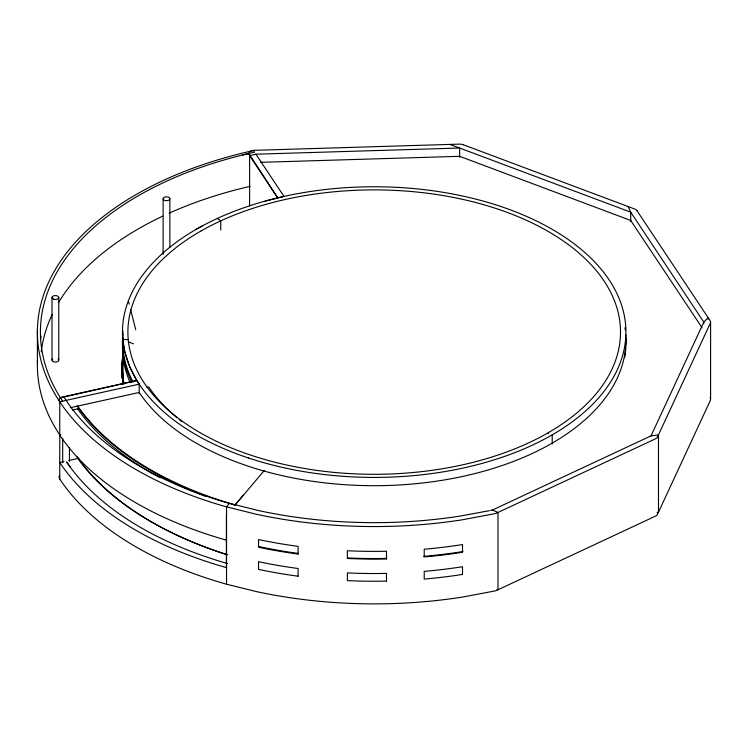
<?xml version="1.0" encoding="UTF-8"?>
<svg xmlns="http://www.w3.org/2000/svg" width="748" height="748" viewBox="0 0 748 748"><rect width="100%" height="100%" fill="white"/><g stroke="black" fill="none" stroke-linecap="round" stroke-linejoin="round"><path stroke-width="1.12" d="M496.953 589.312L497.981 589.77L497.981 512.455L492.493 509.996L651.022 435.878L703.812 322.117L708.122 317.713L708.122 319.256M657.473 437.047L710.348 323.127A6.629 3.833 0 0 0 710.254 320.864L637.025 210.768M657.473 514.372L710.348 400.451A6.629 3.833 0 0 0 710.254 398.188L710.002 397.852M59.382 475.99L59.008 477.364L59.756 479.103A336.824 194.461 0 0 0 226.541 584.197L256.499 591.621A336.824 194.461 0 0 0 417.262 602.28L421.9 601.916A336.824 194.461 0 0 0 462.516 597.072L494.914 590.957A6.741 3.89 0 0 0 496.747 590.35L655.276 516.232A6.629 3.833 0 0 0 657.501 514.372M489.444 510.66L460.703 515.989A330.064 190.562 0 0 1 258.864 510.641L229.505 503.367L226.541 506.873L226.541 584.197M234.433 505.611L243.203 495.232M234.732 505.461L264.25 470.529M139.203 393.841L139.203 384.173L136.781 380.526L63.645 396.739C61.168 396.851 57.372 399.039 59.756 401.779L59.756 479.103M196.21 229.327L202.493 225.831M265.26 201.081L283.997 196.415L255.919 154.191L249.608 155.593C246.625 151.722 252.6 149.862 255.573 150.292L459.562 144.121A6.629 3.833 0 0 1 463.321 144.747M242.492 155.014L248.785 153.499L277.686 197.818L249.608 155.593L249.608 205.934M60.429 397.824L136.781 380.526L129.703 366.651L124.823 351.841L122.831 339.657L128.235 339.489M59.756 401.779L139.203 384.173M146.935 387.342L148.768 386.94A251.721 145.327 0 0 0 176.799 417.58M70.639 407.651L139.203 392.457A251.721 145.327 0 0 0 424.995 482.712A251.721 145.327 0 0 0 625.73 334.59M72.472 410.007L78.867 408.595M60.812 434.682L59.756 434.925A336.824 194.461 0 0 1 37.512 359.76M63.963 461.6L59.756 462.535A336.824 194.461 0 0 0 226.541 567.629M68.807 460.525L78.867 458.3M492.249 510.052L491.595 510.192M491.352 510.248L490.753 510.379M651.022 435.878L658.483 434.887L658.483 512.212L657.081 512.399M255.919 154.191L459.637 148.029L630.714 212.17L703.812 322.117L703.812 323.669M260.556 162.335L459.637 156.313L630.714 220.454L702.101 327.83M122.831 378.357L122.158 378.376L122.158 376.721L122.831 376.702A251.721 145.327 0 0 1 122.981 360.012M449.698 144.42L459.637 148.029L459.637 157.332M463.321 144.757L634.631 208.991A6.629 3.833 0 0 1 637.044 210.768M128.189 341.752L133.546 343.846M217.341 218.435L220.744 220.866L220.744 230.038M70.134 466.958L66.796 462.227M63.645 396.739L70.134 406.201A330.064 190.562 0 0 0 229.505 503.367M628.03 206.513L630.714 212.17L630.714 221.483M128.385 300.808L129.236 304.146M130.648 309.7L135.734 329.69M710.591 322.715L710.591 398.441M552.202 434.859L552.202 444.003M548.368 432.643L548.368 433.681M226.401 515.12L226.401 567.582M169.871 198.744A3.385 1.954 0 0 1 164.803 200.436A3.385 1.954 0 0 1 164.803 197.061A3.385 1.954 0 0 1 169.871 198.744L169.871 247.42M163.111 198.744L163.111 254.367M122.831 339.657L122.831 383.995M69.452 447.575L69.452 461.479M62.682 438.309L62.682 462.638M58.774 297.517L58.774 360.097M52.014 297.517L52.014 360.097M37.4 330.064L37.4 363.201M122.158 378.376A252.394 145.72 0 0 1 122.878 357.394M122.158 376.721A252.394 145.72 0 0 1 122.878 355.739M123.551 384.079A251.721 145.327 0 0 1 122.579 366.894M62.58 401.152A333.795 192.713 0 0 1 254.582 152.181L253.497 150.544A336.824 194.461 0 0 0 37.699 323.604A336.824 194.461 0 0 0 226.541 506.873L256.499 514.297A336.824 194.461 0 0 0 417.262 524.965L421.9 524.6A336.824 194.461 0 0 0 462.516 519.757L494.914 513.642A6.741 3.89 0 0 0 496.747 513.035L655.276 438.917A6.629 3.833 0 0 0 657.501 437.056M41.215 351.869A333.795 192.713 0 0 1 52.21 314.45M58.522 302.613A333.795 192.713 0 0 1 162.718 216.135M169.123 213.18A333.795 192.713 0 0 1 250.113 186.327M40.373 339.386A336.824 194.461 0 0 1 41.177 336.114M57.951 358.816A3.385 1.954 0 0 1 57.783 361.471A3.385 1.954 0 0 1 53.173 361.574A3.385 1.954 0 0 1 52.687 358.928M130.227 382.77A251.721 145.327 0 0 1 122.999 337.741M133.069 382.078A251.721 145.327 0 0 1 122.999 331.102M624.982 327.83A251.721 145.327 0 0 1 625.272 329.943M625.805 347.642A251.721 145.327 0 0 1 624.73 357.264M131.723 382.153A251.721 145.327 0 0 1 122.999 333.86M625.795 338.517A251.721 145.327 0 0 1 625.889 345.501M227.411 563.515A330.064 190.562 0 0 1 66.675 462.04M226.541 540.187A336.824 194.461 0 0 1 59.756 435.093M226.812 554.577A336.824 194.461 0 0 1 77.296 457.636M160.091 477.748A330.064 190.562 0 0 1 77.53 408.698M235.124 505.003A330.064 190.562 0 0 1 77.53 405.94M181.886 421.666A251.721 145.327 0 0 1 179.314 419.637M124.009 383.92A251.721 145.327 0 0 1 122.794 360.873M123.139 357.516A251.721 145.327 0 0 1 123.448 355.281M463.096 551.51A330.064 190.562 0 0 1 423.761 556.39M386.753 558.41A330.064 190.562 0 0 1 348.026 557.952M298.527 553.473A330.064 190.562 0 0 1 258.948 546.554M205.13 496.205A336.824 194.461 0 0 1 77.212 406.005M227.429 554.81A336.824 194.461 0 0 1 77.212 456.869M201.249 230.852L200.043 231.543A246.307 142.204 0 0 0 308.26 469.108A246.307 142.204 0 0 0 613.257 297.835A246.307 142.204 0 0 0 204.933 228.794L201.249 230.852M462.516 552.276L462.516 544.572A336.824 194.461 0 0 1 424.219 549.219L424.219 556.923A336.824 194.461 0 0 0 462.516 552.276M462.516 574.427L462.516 566.722A336.824 194.461 0 0 1 424.219 571.369L424.219 579.074A336.824 194.461 0 0 0 462.516 574.427M386.482 558.952L386.482 551.248A336.824 194.461 0 0 1 347.371 550.762L347.371 558.466A336.824 194.461 0 0 0 386.482 558.952M386.482 581.103L386.482 573.398A336.824 194.461 0 0 1 347.371 572.912L347.371 580.616A336.824 194.461 0 0 0 386.482 581.103M298.097 554.053L298.097 546.349A336.824 194.461 0 0 1 258.537 539.551L258.537 547.255A336.824 194.461 0 0 0 298.097 554.053M298.097 576.203L298.097 568.499A336.824 194.461 0 0 1 258.537 561.701L258.537 569.406A336.824 194.461 0 0 0 298.097 576.203M53.501 299.135A3.385 1.954 0 0 0 58.765 297.657A3.385 1.954 0 0 0 53.912 295.759A3.385 1.954 0 0 0 53.501 299.135M248.345 457.954A251.721 145.327 0 0 0 625.926 332.093A251.721 145.327 0 0 0 248.345 206.233A251.721 145.327 0 0 0 248.345 457.954"/></g></svg>
